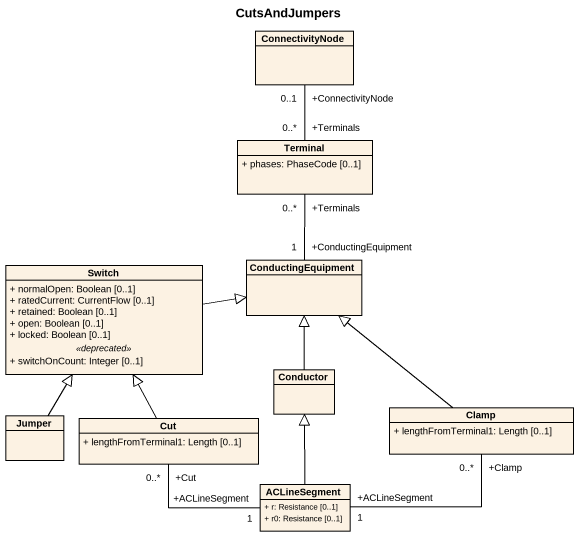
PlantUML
@startuml
title CutsAndJumpers
hide circle
hide empty members
skinparam classAttributeIconSize 0
class ConnectivityNode
class Terminal {
  + phases: PhaseCode [0..1]
}
class Switch {
  + normalOpen: Boolean [0..1]
  + ratedCurrent: CurrentFlow [0..1]
  + retained: Boolean [0..1]
  + open: Boolean [0..1]
  + locked: Boolean [0..1]
  .. <<deprecated>> ..
  + switchOnCount: Integer [0..1]
}
class ConductingEquipment
class Conductor
class Clamp {
  + lengthFromTerminal1: Length [0..1]
}
class Jumper
class Cut {
  + lengthFromTerminal1: Length [0..1]
}
class ACLineSegment {
  + r: Resistance [0..1]
  + r0: Resistance [0..1]
}
Terminal "+Terminals\n0..*" -up- "+ConnectivityNode\n0..1" ConnectivityNode
Terminal "+Terminals\n0..*" -- "+ConductingEquipment\n1" ConductingEquipment
Switch -right-|> ConductingEquipment
Conductor -up-|> ConductingEquipment
Clamp -up-|> ConductingEquipment
Jumper -up-|> Switch
Cut -up-|> Switch
Cut "+Cut\n0..*" -right- "+ACLineSegment\n1" ACLineSegment
ACLineSegment -up-|> Conductor
ACLineSegment "+ACLineSegment\n1" -right- "+Clamp\n0..*" Clamp
@enduml
